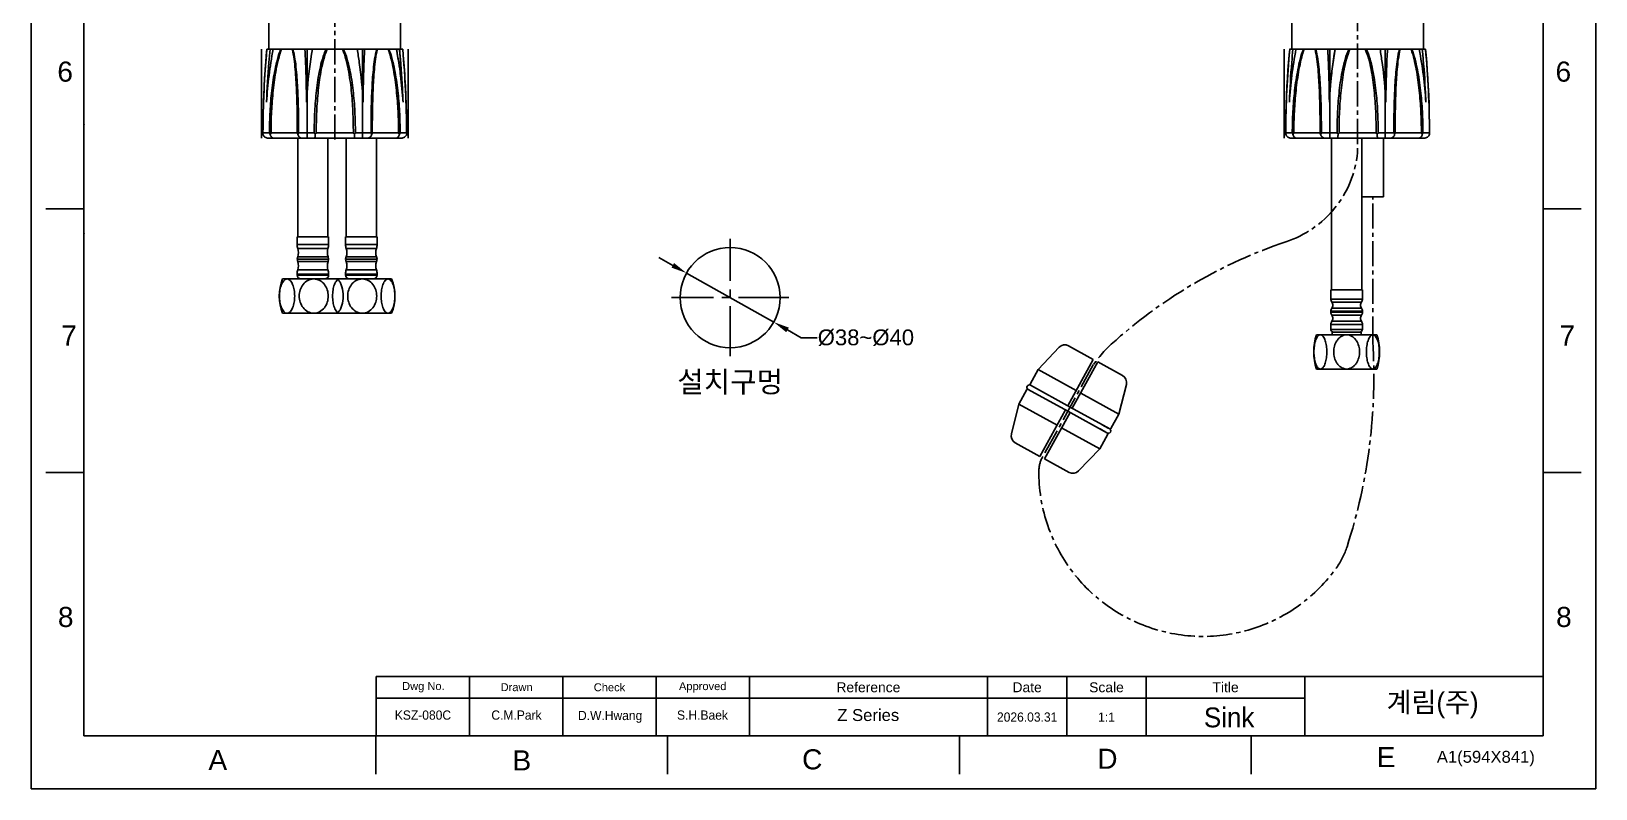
# Model space of a CAD drawing. Header units: millimetres. Extents: x 8455 to 9049, y -103 to 737.
# Drawn here: x 8455 to 9049, y -103 to 184 of the extents above; entities that cross this region are included whole.
import ezdxf

# ---------------------------------------------------------------- set-up
doc = ezdxf.new("R2010")
doc.units = ezdxf.units.MM
doc.linetypes.add('CENTER2', pattern=[28.575, 19.05, -3.175, 3.175, -3.175])
doc.linetypes.add('CENTERX2', pattern=[101.6, 63.5, -12.7, 12.7, -12.7])
for name, color, linetype in [('CENTER', 1, 'CENTER2'), ('DWG', 7, 'Continuous'), ('FORM', 7, 'Continuous'), ('TEXT', 2, 'Continuous')]:
    doc.layers.add(name, color=color, linetype=linetype)
doc.layers.add('DIM', color=3, linetype='Continuous', lineweight=9)
doc.styles.add('ARIAL', font='arial.ttf')
doc.styles.add('ROMANS', font='Gulim.ttf')
doc.styles.get("Standard").update_dxf_attribs({"font": 'arial.ttf'})
doc.dimstyles.new('겸용-샤워욕조용1', dxfattribs={"dimscale": 0.6, "dimtxt": 10, "dimasz": 10, "dimexe": 1.5, "dimexo": 1.5, "dimgap": 1, "dimtad": 0, "dimtih": 1, "dimtoh": 1, "dimdec": 1, "dimdsep": 46, "dimtxsty": 'Standard', "dimcen": 2.5, "dimclrd": 5, "dimclre": 5, "dimclrt": 5, "dimadec": 1, "dimazin": 2, "dimtfac": 1, "dimtdec": 1, "dimtmove": 0, "dimatfit": 3, "dimfxl": 1.25, "dimarcsym": 0})

# ---------------------------------------------------------------- blocks, each defined once
blk = doc.blocks.new('wt')
at = {"layer": 'DWG'}
for p, q in [((10.68, 42), (0, 42)), ((10.68, 21.9), (10.68, 42)), ((12.68, 21.9), (12.68, 42)), ((23.34, 42), (12.68, 42)), ((-2.9, 39.75), (-5.82, 28.5)), ((29.18, 28.5), (26.27, 39.75)), ((10.68, 28.5), (-5.82, 28.5)), ((-5.82, 22.2), (-5.82, 28.5)), ((29.18, 28.5), (12.68, 28.5)), ((29.18, 22.2), (29.18, 28.5)), ((-5.82, 13.5), (-5.82, 19.8)), ((-5.52, 21.9), (11.68, 21.9)), ((-5.52, 20.1), (11.68, 20.1)), ((10.68, 0), (10.68, 20.1)), ((28.88, 21.9), (11.68, 21.9)), ((28.88, 20.1), (11.68, 20.1)), ((12.68, 0), (12.68, 20.1)), ((28.18, 21.9), (25.68, 21.9)), ((28.18, 20.1), (25.68, 20.1)), ((29.18, 13.5), (29.18, 19.8)), ((-2.9, 2.25), (-5.82, 13.5)), ((10.68, 13.5), (-5.82, 13.5)), ((29.18, 13.5), (12.68, 13.5)), ((29.18, 13.5), (26.24, 2.24)), ((10.68, 0), (0, 0)), ((23.34, 0), (12.68, 0))]:
    blk.add_line(p, q, dxfattribs=at)
for centre, radius, start, end in [((0, 39), 3, 90, 165.46554), ((23.36, 39), 3, 14.51343, 90), ((-5.49, 21), 0.9, 90, 270), ((-5.52, 22.2), 0.3, 180, 270), ((-5.52, 19.8), 0.3, 90, 180), ((28.85, 21), 0.9, 270, 90), ((28.88, 22.2), 0.3, 270, 0), ((28.88, 19.8), 0.3, 0, 90), ((0, 3), 3, 194.53446, 270), ((23.34, 3), 3, 270, 345.38886)]:
    blk.add_arc(centre, radius, start, end, dxfattribs=at)
blk = doc.blocks.new('*D82')
at = {"layer": 'Defpoints', "color": 0, "transparency": 16777216}
for p in [(8775.1, 507.47), (8768.24, 472.13), (8824.76, 410.83), (8958.85, 407.95), (8958.85, 138.03)]:
    blk.add_point(p, dxfattribs=at)
at = {"layer": 'DIM', "color": 5, "lineweight": -2, "transparency": 16777216}
blk.add_line((8768.06, 471.25), (8758.23, 420.65), dxfattribs=at)
for start, end in [(259.32722, 264.16799), (264.84774, 269.67276)]:
    blk.add_arc((8958.85, 1452.75), 1050.52, start, end, dxfattribs=at)
at = {"layer": 'DIM', "color": 5, "transparency": 16777216}
for points in [[(8764.1, 419.42), (8764.48, 421.39), (8758.4, 421.53)], [(8952.85, 403.25), (8952.85, 401.25), (8958.85, 402.23)]]:
    blk.add_solid(points, dxfattribs=at)
at = {"layer": 'DIM', "color": 5, "transparency": 16777216, "insert": (8858.31, 407.05), "char_height": 6, "attachment_point": 5}
blk.add_mtext('11°', dxfattribs=at)
blk = doc.blocks.new('*D117')
at = {"layer": 'Defpoints', "color": 0, "transparency": 16777216}
for p in [(8704.04, 92.28), (8737.17, 73.66)]:
    blk.add_point(p, dxfattribs=at)
at = {"layer": 'DIM', "color": 5, "lineweight": -2, "transparency": 16777216}
for p, q in [((8698.81, 95.22), (8693.58, 98.16)), ((8704.04, 92.28), (8737.17, 73.66)), ((8747.63, 67.77), (8742.4, 70.71)), ((8753.63, 67.77), (8747.63, 67.77))]:
    blk.add_line(p, q, dxfattribs=at)
at = {"layer": 'DIM', "color": 5, "transparency": 16777216}
for points in [[(8699.3, 96.09), (8698.32, 94.35), (8704.04, 92.28)], [(8742.89, 71.59), (8741.91, 69.84), (8737.17, 73.66)]]:
    blk.add_solid(points, dxfattribs=at)
at = {"layer": 'DIM', "color": 5, "transparency": 16777216, "insert": (8772.15, 67.77), "char_height": 6, "attachment_point": 5}
blk.add_mtext('%%C38~%%C40', dxfattribs=at)

msp = doc.modelspace()

# ---------------------------------------------------------------- linework, layer by layer
at = {"linetype": 'Continuous'}
for p, q in [((8545.49, 177.21), (8545.49, 203.51)), ((8595.49, 177.21), (8595.49, 203.51)), ((8933.85, 177.21), (8933.85, 203.51)), ((8983.85, 177.21), (8983.85, 203.51)), ((8542.65, 177.21), (8542.65, 143.51)), ((8544.68, 177.21), (8596.3, 177.21)), ((8544.69, 177.21), (8596.29, 177.21)), ((8559.99, 177.21), (8559.99, 143.51)), ((8580.99, 177.21), (8580.99, 143.51)), ((8598.32, 177.21), (8598.32, 143.51)), ((8931.01, 177.21), (8931.01, 143.51)), ((8933.03, 177.21), (8984.66, 177.21)), ((8933.05, 177.21), (8984.65, 177.21)), ((8948.35, 177.21), (8948.35, 143.51)), ((8969.35, 177.21), (8969.35, 143.51)), ((8984.85, 174.91), (8984.65, 177.21)), ((8543.21, 148.8), (8543.19, 145.12)), ((8543.27, 152.65), (8543.21, 148.8)), ((8543.21, 148.81), (8543.21, 148.81)), ((8931.57, 148.8), (8931.55, 145.12)), ((8931.63, 152.65), (8931.57, 148.8)), ((8931.57, 148.81), (8931.57, 148.81)), ((8543.2, 144.97), (8543.19, 145.12)), ((8543.23, 145.51), (8545.69, 145.51)), ((8545.26, 143.51), (8595.72, 143.51)), ((8546.28, 145.51), (8556.25, 145.51)), ((8556.41, 106.05), (8556.41, 143.51)), ((8556.74, 145.51), (8562.67, 145.51)), ((8563.44, 145.51), (8577.54, 145.51)), ((8567.91, 106.05), (8567.91, 143.51)), ((8574.82, 106.05), (8574.82, 143.51)), ((8578.31, 145.51), (8584.24, 145.51)), ((8584.72, 145.51), (8594.7, 145.51)), ((8586.32, 106.05), (8586.32, 143.51)), ((8595.29, 145.51), (8597.75, 145.51)), ((8597.79, 145.12), (8597.78, 144.97)), ((8931.56, 144.97), (8931.55, 145.12)), ((8931.59, 145.51), (8934.05, 145.51)), ((8933.62, 143.51), (8984.08, 143.51)), ((8934.64, 145.51), (8944.61, 145.51)), ((8945.1, 145.51), (8951.03, 145.51)), ((8951.79, 145.51), (8965.9, 145.51)), ((8966.67, 145.51), (8972.59, 145.51)), ((8973.08, 145.51), (8983.06, 145.51)), ((8983.65, 145.51), (8986.11, 145.51)), ((8986.15, 145.12), (8986.14, 144.97)), ((8556.16, 106.05), (8568.16, 106.05)), ((8556.16, 106.05), (8556.16, 103.17)), ((8556.16, 103.17), (8568.16, 103.17)), ((8556.41, 101.61), (8567.91, 101.61)), ((8568.16, 106.05), (8568.16, 103.17)), ((8574.57, 106.05), (8586.57, 106.05)), ((8574.57, 106.05), (8574.57, 103.17)), ((8574.57, 103.17), (8586.57, 103.17)), ((8574.82, 101.61), (8586.32, 101.61)), ((8586.57, 106.05), (8586.57, 103.17)), ((8556.41, 98.47), (8556.19, 97.55)), ((8568.13, 97.55), (8556.19, 97.55)), ((8556.19, 97.55), (8556.41, 96.63)), ((8567.92, 98.47), (8556.41, 98.47)), ((8556.41, 96.63), (8567.92, 96.63)), ((8567.92, 98.47), (8568.13, 97.55)), ((8568.13, 97.55), (8567.92, 96.63)), ((8574.81, 98.47), (8574.6, 97.55)), ((8586.53, 97.55), (8574.6, 97.55)), ((8574.6, 97.55), (8574.81, 96.63)), ((8586.32, 98.47), (8574.81, 98.47)), ((8574.81, 96.63), (8586.32, 96.63)), ((8586.32, 98.47), (8586.53, 97.55)), ((8586.53, 97.55), (8586.32, 96.63)), ((8550.66, 90.05), (8592.07, 90.05)), ((8568.16, 91.93), (8556.16, 91.93)), ((8556.16, 91.93), (8556.16, 91.55)), ((8556.16, 91.55), (8568.16, 91.55)), ((8567.91, 93.49), (8556.41, 93.49)), ((8568.16, 91.93), (8568.16, 91.55)), ((8586.57, 91.93), (8574.57, 91.93)), ((8574.57, 91.93), (8574.57, 91.55)), ((8574.57, 91.55), (8586.57, 91.55)), ((8586.32, 93.49), (8574.82, 93.49)), ((8586.57, 91.93), (8586.57, 91.55)), ((8550.66, 77.05), (8592.07, 77.05))]:
    msp.add_line(p, q, dxfattribs=at)
for p, q in [((8948.98, 85.87), (8948.98, 143.51)), ((8948.98, 143.51), (8968.72, 143.51)), ((8960.48, 85.87), (8960.48, 143.51)), ((8968.72, 121.21), (8968.72, 143.51)), ((8960.48, 121.21), (8968.72, 121.21)), ((8948.68, 85.87), (8960.68, 85.87)), ((8948.68, 85.87), (8948.68, 82.43)), ((8960.43, 85.87), (8948.93, 85.87)), ((8960.68, 85.87), (8960.68, 82.43)), ((8960.68, 82.43), (8948.68, 82.43)), ((8960.68, 77.81), (8948.68, 77.81)), ((8948.68, 77.81), (8948.68, 77.43)), ((8960.68, 77.43), (8948.68, 77.43)), ((8949.06, 81.26), (8960.31, 81.26)), ((8960.31, 78.97), (8949.06, 78.97)), ((8960.68, 77.81), (8960.68, 77.43)), ((8960.68, 72.81), (8948.68, 72.81)), ((8948.68, 72.81), (8948.68, 70.87)), ((8949.06, 76.26), (8960.31, 76.26)), ((8960.31, 73.97), (8949.06, 73.97)), ((8960.68, 72.81), (8960.68, 70.87)), ((8943.18, 68.87), (8966.18, 68.87)), ((8960.68, 70.87), (8948.68, 70.87)), ((8960.18, 69.87), (8949.18, 69.87)), ((8949.18, 69.87), (8949.18, 68.87)), ((8960.18, 69.87), (8960.18, 68.87)), ((8943.18, 55.87), (8966.18, 55.87))]:
    msp.add_line(p, q)
for points in [[(8544.49, 174.92), (8544.27, 172.19), (8544.05, 169.29)], [(8544.69, 177.21), (8544.49, 174.91), (8544.26, 172.17)], [(8596.93, 169.31), (8596.71, 172.19), (8596.49, 174.93), (8596.29, 177.21)], [(8596.93, 169.29), (8596.71, 172.17), (8596.49, 174.91), (8596.49, 174.92)], [(8933.05, 177.2), (8932.85, 174.93), (8932.62, 172.19), (8932.41, 169.29)], [(8933.05, 177.21), (8932.85, 174.91), (8932.62, 172.17)], [(8985.29, 169.31), (8985.07, 172.19), (8984.85, 174.93), (8984.65, 177.21)], [(8985.29, 169.29), (8985.07, 172.17), (8984.85, 174.91)], [(8544.05, 169.31), (8543.85, 166.28), (8543.67, 163.11), (8543.51, 159.78), (8543.37, 156.3), (8543.27, 152.63)], [(8544.05, 169.29), (8543.85, 166.26), (8543.67, 163.09), (8543.5, 159.77), (8543.37, 156.28)], [(8597.47, 159.77), (8597.31, 163.09), (8597.13, 166.26), (8596.93, 169.31)], [(8932.41, 169.31), (8932.21, 166.28), (8932.03, 163.11), (8931.86, 159.78), (8931.73, 156.3), (8931.63, 152.63)], [(8932.41, 169.29), (8932.21, 166.26), (8932.02, 163.09), (8931.86, 159.77), (8931.73, 156.28)], [(8985.83, 159.77), (8985.67, 163.09), (8985.49, 166.26), (8985.29, 169.31)], [(8597.47, 159.78), (8597.31, 163.11), (8597.13, 166.28)], [(8985.83, 159.78), (8985.67, 163.11), (8985.49, 166.28)], [(8597.77, 148.81), (8597.71, 152.63), (8597.61, 156.28), (8597.47, 159.78)], [(8597.79, 145.12), (8597.77, 148.81), (8597.71, 152.65), (8597.61, 156.3)], [(8986.13, 148.81), (8986.07, 152.63), (8985.97, 156.28), (8985.83, 159.78)], [(8986.15, 145.12), (8986.13, 148.81), (8986.07, 152.65), (8985.97, 156.3)]]:
    msp.add_lwpolyline(points, dxfattribs=at)
msp.add_circle((8720.6, 82.97, 0), 19)
for centre, radius, start, end in [((8561.16, 103.17), 5, 180, 198.19487), ((8563.16, 103.17), 5, 341.80513, 0), ((8579.57, 103.17), 5, 180, 198.19487), ((8581.57, 103.17), 5, 341.80513, 0), ((8566.94, 83.55), 17.52, 158.22895, 201.77105), ((8561.16, 91.93), 5, 161.80513, 180), ((8557.66, 91.55), 1.5, 180, 270), ((8566.66, 91.55), 1.5, 270, 0), ((8563.16, 91.93), 5, 0, 18.19487), ((8579.57, 91.93), 5, 161.80513, 180), ((8576.07, 91.55), 1.5, 180, 270), ((8585.07, 91.55), 1.5, 270, 0), ((8581.57, 91.93), 5, 0, 18.19487), ((8575.79, 83.55), 17.52, 338.22895, 21.77105)]:
    msp.add_arc(centre, radius, start, end, dxfattribs=at)
for centre, radius, start, end in [((8950.68, 82.43), 2, 180, 215.65909), ((8950.68, 77.81), 2, 144.34091, 180), ((8950.68, 77.43), 2, 180, 215.65909), ((8947.43, 80.1), 2, 0, 35.65909), ((8947.43, 80.14), 2, 324.34091, 358.82012), ((8961.93, 80.1), 2, 144.34091, 180), ((8961.93, 80.14), 2, 181.17988, 215.65909), ((8958.68, 82.43), 2, 324.34091, 0), ((8958.68, 77.81), 2, 0, 35.65909), ((8958.68, 77.43), 2, 324.34091, 0), ((8950.68, 72.81), 2, 144.34091, 180), ((8947.43, 75.1), 2, 0, 35.65909), ((8947.43, 75.14), 2, 324.34091, 358.82012), ((8961.93, 75.1), 2, 144.34091, 180), ((8961.93, 75.14), 2, 181.17988, 215.65909), ((8958.68, 72.81), 2, 0, 35.65909), ((8963.81, 62.37), 21.62, 162.50768, 197.49232), ((8949.68, 70.87), 1, 180, 247.5), ((8959.68, 70.87), 1, 292.5, 0), ((8945.56, 62.37), 21.62, 342.50768, 17.49232)]:
    msp.add_arc(centre, radius, start, end)
for centre, major_axis, start_param, end_param in [((8551.66, 100.05), (0, -5), 1.249633, 1.888357), ((8572.66, 100.05), (5, 0), 2.824032, 3.462756), ((8570.07, 100.05), (0, -5), 1.249633, 1.888357), ((8591.07, 100.05), (5, 0), 2.824032, 3.462756), ((8551.66, 95.05), (0, -5), 1.253236, 1.89196), ((8572.66, 95.05), (5, 0), 2.820429, 3.459153), ((8570.07, 95.05), (0, -5), 1.253236, 1.89196), ((8591.07, 95.05), (5, 0), 2.820429, 3.459153)]:
    msp.add_ellipse(centre, major_axis=major_axis, ratio=1, start_param=start_param, end_param=end_param, dxfattribs=at)
for points, knots in [([(8543.23, 145.51), (8543.23, 150.88), (8543.49, 161.46), (8544.24, 172.02), (8544.7, 177.21)], [0, 0, 0, 0, 0.507036, 1, 1, 1, 1]), ([(8545.93, 177.21), (8545.77, 175.55), (8545.17, 168.88), (8544.77, 162.19), (8544.58, 157.16)], [0, 0, 0, 0, 0.24858, 1, 1, 1, 1]), ([(8549.91, 177.21), (8549.42, 175.99), (8548.64, 173.45), (8547.76, 169.55), (8547.08, 165.59), (8546.38, 160.27), (8545.83, 153.57), (8545.69, 148.2), (8545.69, 145.51)], [0, 0, 0, 0, 0.1231, 0.247693, 0.37279, 0.498109, 0.74899, 1, 1, 1, 1]), ([(8550.2, 177.21), (8549.74, 175.98), (8549.01, 173.42), (8548.2, 169.52), (8547.57, 165.56), (8546.92, 160.24), (8546.41, 153.56), (8546.28, 148.19), (8546.28, 145.51)], [0, 0, 0, 0, 0.123376, 0.248054, 0.373149, 0.498422, 0.74916, 1, 1, 1, 1]), ([(8556.25, 145.51), (8556.25, 148.19), (8556.21, 153.55), (8556.04, 160.23), (8555.77, 165.55), (8555.49, 169.5), (8555.07, 173.4), (8554.65, 175.97), (8554.33, 177.21)], [0, 0, 0, 0, 0.252779, 0.50487, 0.63036, 0.755187, 0.878868, 1, 1, 1, 1]), ([(8556.74, 145.51), (8556.74, 148.2), (8556.7, 153.56), (8556.49, 160.26), (8556.2, 165.58), (8555.88, 169.54), (8555.42, 173.43), (8554.94, 175.98), (8554.6, 177.21)], [0, 0, 0, 0, 0.253197, 0.505593, 0.631144, 0.755924, 0.879384, 1, 1, 1, 1]), ([(8559.15, 177.21), (8559.24, 175.55), (8559.57, 168.87), (8559.71, 162.18), (8559.76, 157.16)], [0, 0, 0, 0, 0.248342, 1, 1, 1, 1]), ([(8559.76, 157.16), (8559.84, 158.84), (8560.28, 165.55), (8561.09, 172.25), (8561.97, 177.21)], [0, 0, 0, 0, 0.250395, 1, 1, 1, 1]), ([(8567.17, 177.21), (8566.59, 176.01), (8565.7, 173.46), (8564.75, 169.56), (8564.04, 165.6), (8563.34, 160.27), (8562.81, 153.57), (8562.67, 148.2), (8562.67, 145.51)], [0, 0, 0, 0, 0.124691, 0.249528, 0.374459, 0.49947, 0.749656, 1, 1, 1, 1]), ([(8567.57, 177.21), (8567.03, 175.99), (8566.21, 173.44), (8565.33, 169.52), (8564.69, 165.56), (8564.04, 160.24), (8563.56, 153.55), (8563.44, 148.19), (8563.44, 145.51)], [0, 0, 0, 0, 0.124704, 0.249553, 0.374491, 0.499503, 0.74968, 1, 1, 1, 1]), ([(8577.54, 145.51), (8577.54, 148.19), (8577.42, 153.55), (8576.94, 160.24), (8576.29, 165.56), (8575.64, 169.52), (8574.77, 173.44), (8573.95, 175.99), (8573.41, 177.21)], [0, 0, 0, 0, 0.250321, 0.500498, 0.625511, 0.750449, 0.875298, 1, 1, 1, 1]), ([(8578.31, 145.51), (8578.31, 148.2), (8578.17, 153.57), (8577.64, 160.27), (8576.94, 165.6), (8576.23, 169.56), (8575.28, 173.46), (8574.39, 176.01), (8573.81, 177.21)], [0, 0, 0, 0, 0.250345, 0.500532, 0.625544, 0.750475, 0.875313, 1, 1, 1, 1]), ([(8579.01, 177.21), (8579.3, 175.56), (8580.36, 168.91), (8580.96, 162.2), (8581.22, 157.16)], [0, 0, 0, 0, 0.249671, 1, 1, 1, 1]), ([(8581.22, 157.16), (8581.24, 158.84), (8581.3, 163.03), (8581.46, 169.72), (8581.69, 174.72), (8581.83, 177.21)], [0, 0, 0, 0, 0.251349, 0.626978, 1, 1, 1, 1]), ([(8586.38, 177.21), (8586.03, 175.98), (8585.56, 173.43), (8585.1, 169.54), (8584.78, 165.58), (8584.48, 160.26), (8584.28, 153.56), (8584.24, 148.2), (8584.24, 145.51)], [0, 0, 0, 0, 0.120617, 0.244076, 0.368856, 0.494407, 0.746803, 1, 1, 1, 1]), ([(8586.65, 177.21), (8586.33, 175.97), (8585.91, 173.4), (8585.49, 169.5), (8585.21, 165.55), (8584.94, 160.23), (8584.77, 153.55), (8584.72, 148.19), (8584.72, 145.51)], [0, 0, 0, 0, 0.121133, 0.244813, 0.36964, 0.49513, 0.747221, 1, 1, 1, 1]), ([(8594.7, 145.51), (8594.7, 148.19), (8594.57, 153.56), (8594.06, 160.24), (8593.41, 165.56), (8592.78, 169.52), (8591.97, 173.42), (8591.24, 175.98), (8590.78, 177.21)], [0, 0, 0, 0, 0.250841, 0.50158, 0.626853, 0.751949, 0.876627, 1, 1, 1, 1]), ([(8595.29, 145.51), (8595.29, 148.2), (8595.15, 153.57), (8594.6, 160.27), (8593.9, 165.59), (8593.22, 169.55), (8592.34, 173.45), (8591.56, 175.99), (8591.07, 177.21)], [0, 0, 0, 0, 0.251011, 0.501893, 0.627212, 0.752311, 0.876903, 1, 1, 1, 1]), ([(8596.39, 157.16), (8596.32, 158.26), (8596.16, 160.49), (8595.85, 163.84), (8595.48, 167.2), (8595.03, 170.55), (8594.5, 173.9), (8594.1, 176.11), (8593.88, 177.21)], [0, 0, 0, 0, 0.164584, 0.330849, 0.498137, 0.665827, 0.833333, 1, 1, 1, 1]), ([(8596.39, 157.16), (8596.33, 158.84), (8596.03, 165.53), (8595.54, 172.22), (8595.05, 177.21)], [0, 0, 0, 0, 0.251132, 1, 1, 1, 1]), ([(8595.05, 177.21), (8595.16, 176.11), (8595.36, 173.9), (8595.63, 170.57), (8595.87, 167.22), (8596.08, 163.87), (8596.26, 160.51), (8596.35, 158.27), (8596.39, 157.16)], [0, 0, 0, 0, 0.166669, 0.333558, 0.500492, 0.667316, 0.833875, 1, 1, 1, 1]), ([(8596.28, 177.21), (8596.74, 172.02), (8597.48, 161.46), (8597.75, 150.88), (8597.75, 145.51)], [0, 0, 0, 0, 0.492967, 1, 1, 1, 1]), ([(8931.59, 145.51), (8931.59, 150.88), (8931.85, 161.46), (8932.6, 172.02), (8933.06, 177.21)], [0, 0, 0, 0, 0.507037, 1, 1, 1, 1]), ([(8934.29, 177.21), (8934.12, 175.55), (8933.53, 168.88), (8933.13, 162.19), (8932.94, 157.16)], [0, 0, 0, 0, 0.24858, 1, 1, 1, 1]), ([(8938.27, 177.21), (8937.77, 175.99), (8937, 173.45), (8936.12, 169.55), (8935.44, 165.59), (8934.74, 160.27), (8934.19, 153.57), (8934.05, 148.2), (8934.05, 145.51)], [0, 0, 0, 0, 0.123097, 0.247688, 0.372786, 0.498105, 0.748988, 1, 1, 1, 1]), ([(8938.56, 177.21), (8938.09, 175.98), (8937.37, 173.42), (8936.56, 169.52), (8935.93, 165.56), (8935.28, 160.24), (8934.77, 153.56), (8934.64, 148.19), (8934.64, 145.51)], [0, 0, 0, 0, 0.123374, 0.248049, 0.373145, 0.498419, 0.749159, 1, 1, 1, 1]), ([(8944.61, 145.51), (8944.61, 148.19), (8944.57, 153.55), (8944.4, 160.23), (8944.13, 165.55), (8943.85, 169.5), (8943.43, 173.4), (8943, 175.97), (8942.68, 177.21)], [0, 0, 0, 0, 0.252778, 0.504869, 0.630358, 0.755186, 0.878867, 1, 1, 1, 1]), ([(8945.1, 145.51), (8945.1, 148.2), (8945.05, 153.56), (8944.85, 160.26), (8944.56, 165.58), (8944.24, 169.54), (8943.78, 173.43), (8943.3, 175.98), (8942.96, 177.21)], [0, 0, 0, 0, 0.253196, 0.505591, 0.631142, 0.755923, 0.879384, 1, 1, 1, 1]), ([(8948.12, 157.16), (8948.11, 158.26), (8948.08, 160.49), (8948.02, 163.84), (8947.94, 167.2), (8947.83, 170.55), (8947.69, 173.9), (8947.57, 176.11), (8947.5, 177.21)], [0, 0, 0, 0, 0.164584, 0.330849, 0.498137, 0.665827, 0.833333, 1, 1, 1, 1]), ([(8947.51, 177.21), (8947.6, 175.55), (8947.93, 168.87), (8948.07, 162.18), (8948.12, 157.16)], [0, 0, 0, 0, 0.248342, 1, 1, 1, 1]), ([(8948.12, 157.16), (8948.2, 158.84), (8948.64, 165.55), (8949.45, 172.25), (8950.32, 177.21)], [0, 0, 0, 0, 0.250395, 1, 1, 1, 1]), ([(8950.33, 177.21), (8950.13, 176.11), (8949.76, 173.9), (8949.29, 170.57), (8948.9, 167.22), (8948.57, 163.87), (8948.31, 160.51), (8948.18, 158.27), (8948.12, 157.16)], [0, 0, 0, 0, 0.166669, 0.333558, 0.500492, 0.667316, 0.833875, 1, 1, 1, 1]), ([(8955.53, 177.21), (8954.95, 176.01), (8954.06, 173.46), (8953.11, 169.56), (8952.4, 165.6), (8951.69, 160.27), (8951.17, 153.57), (8951.03, 148.2), (8951.03, 145.51)], [0, 0, 0, 0, 0.124689, 0.249527, 0.374459, 0.499472, 0.749658, 1, 1, 1, 1]), ([(8955.93, 177.21), (8955.38, 175.99), (8954.57, 173.44), (8953.69, 169.52), (8953.05, 165.56), (8952.4, 160.24), (8951.92, 153.55), (8951.79, 148.19), (8951.79, 145.51)], [0, 0, 0, 0, 0.124704, 0.249553, 0.374492, 0.499505, 0.749681, 1, 1, 1, 1]), ([(8965.9, 145.51), (8965.9, 148.19), (8965.78, 153.55), (8965.3, 160.24), (8964.65, 165.56), (8964, 169.52), (8963.13, 173.44), (8962.31, 175.99), (8961.76, 177.21)], [0, 0, 0, 0, 0.25032, 0.500497, 0.625511, 0.750449, 0.875299, 1, 1, 1, 1]), ([(8966.67, 145.51), (8966.67, 148.2), (8966.53, 153.57), (8966, 160.27), (8965.3, 165.6), (8964.59, 169.56), (8963.63, 173.46), (8962.75, 176.01), (8962.17, 177.21)], [0, 0, 0, 0, 0.250343, 0.500531, 0.625544, 0.750476, 0.875313, 1, 1, 1, 1]), ([(8967.37, 177.21), (8967.66, 175.56), (8968.72, 168.91), (8969.32, 162.2), (8969.58, 157.16)], [0, 0, 0, 0, 0.249671, 1, 1, 1, 1]), ([(8969.58, 157.16), (8969.59, 158.84), (8969.65, 163.03), (8969.82, 169.72), (8970.05, 174.72), (8970.19, 177.21)], [0, 0, 0, 0, 0.251349, 0.626978, 1, 1, 1, 1]), ([(8974.74, 177.21), (8974.39, 175.98), (8973.92, 173.43), (8973.46, 169.54), (8973.14, 165.58), (8972.84, 160.26), (8972.64, 153.56), (8972.59, 148.2), (8972.59, 145.51)], [0, 0, 0, 0, 0.12062, 0.244081, 0.368861, 0.494411, 0.746805, 1, 1, 1, 1]), ([(8975.01, 177.21), (8974.69, 175.97), (8974.26, 173.4), (8973.85, 169.5), (8973.56, 165.55), (8973.3, 160.23), (8973.13, 153.55), (8973.08, 148.19), (8973.08, 145.51)], [0, 0, 0, 0, 0.121136, 0.244817, 0.369644, 0.495133, 0.747223, 1, 1, 1, 1]), ([(8983.06, 145.51), (8983.06, 148.19), (8982.93, 153.56), (8982.42, 160.24), (8981.77, 165.56), (8981.14, 169.52), (8980.32, 173.42), (8979.6, 175.98), (8979.14, 177.21)], [0, 0, 0, 0, 0.250842, 0.501581, 0.626855, 0.751951, 0.876627, 1, 1, 1, 1]), ([(8983.65, 145.51), (8983.65, 148.2), (8983.51, 153.57), (8982.96, 160.27), (8982.26, 165.59), (8981.58, 169.55), (8980.7, 173.45), (8979.92, 175.99), (8979.43, 177.21)], [0, 0, 0, 0, 0.251012, 0.501895, 0.627214, 0.752313, 0.876904, 1, 1, 1, 1]), ([(8984.75, 157.16), (8984.69, 158.84), (8984.39, 165.53), (8983.9, 172.22), (8983.41, 177.21)], [0, 0, 0, 0, 0.251132, 1, 1, 1, 1]), ([(8984.64, 177.21), (8985.1, 172.02), (8985.84, 161.46), (8986.11, 150.88), (8986.11, 145.51)], [0, 0, 0, 0, 0.492965, 1, 1, 1, 1]), ([(8545.26, 143.51), (8544.81, 143.51), (8543.9, 143.78), (8543.32, 144.55), (8543.2, 144.97)], [0, 0, 0, 0, 0.500566, 1, 1, 1, 1]), ([(8545.69, 145.51), (8545.7, 145.47), (8545.78, 145.28), (8545.87, 145.1), (8545.95, 144.97)], [0, 0, 0, 0, 0.242942, 1, 1, 1, 1]), ([(8545.95, 144.97), (8545.97, 145.02), (8546.08, 145.2), (8546.19, 145.38), (8546.28, 145.51)], [0, 0, 0, 0, 0.244137, 1, 1, 1, 1]), ([(8547.26, 143.51), (8547.12, 143.51), (8546.8, 143.59), (8546.4, 143.9), (8546.1, 144.38), (8545.98, 144.77), (8545.95, 144.97)], [0, 0, 0, 0, 0.209051, 0.438385, 0.702109, 1, 1, 1, 1]), ([(8556.44, 144.97), (8556.46, 145.02), (8556.55, 145.2), (8556.66, 145.38), (8556.74, 145.51)], [0, 0, 0, 0, 0.241746, 1, 1, 1, 1]), ([(8558.03, 143.51), (8557.86, 143.51), (8557.5, 143.59), (8556.84, 144.01), (8556.53, 144.57), (8556.44, 144.97)], [0, 0, 0, 0, 0.225277, 0.464919, 1, 1, 1, 1]), ([(8562.87, 143.51), (8562.89, 143.51), (8562.91, 143.55), (8562.93, 143.62), (8562.96, 143.75), (8563, 144), (8563.04, 144.42), (8563.06, 144.77), (8563.07, 144.97)], [0, 0, 0, 0, 0.024699, 0.078251, 0.163158, 0.278843, 0.594651, 1, 1, 1, 1]), ([(8578.1, 143.51), (8578.09, 143.51), (8578.07, 143.55), (8578.04, 143.62), (8578.02, 143.75), (8577.98, 144), (8577.93, 144.42), (8577.91, 144.77), (8577.91, 144.97)], [0, 0, 0, 0, 0.024699, 0.078251, 0.163158, 0.278843, 0.594651, 1, 1, 1, 1]), ([(8582.95, 143.51), (8583.12, 143.51), (8583.48, 143.59), (8584.14, 144.01), (8584.45, 144.57), (8584.54, 144.97)], [0, 0, 0, 0, 0.225277, 0.464919, 1, 1, 1, 1]), ([(8584.24, 145.51), (8584.26, 145.47), (8584.37, 145.29), (8584.47, 145.11), (8584.54, 144.97)], [0, 0, 0, 0, 0.257633, 1, 1, 1, 1]), ([(8593.72, 143.51), (8593.86, 143.51), (8594.18, 143.59), (8594.57, 143.9), (8594.88, 144.38), (8594.99, 144.77), (8595.03, 144.97)], [0, 0, 0, 0, 0.209051, 0.438385, 0.702109, 1, 1, 1, 1]), ([(8594.7, 145.51), (8594.79, 145.38), (8594.9, 145.2), (8595.01, 145.02), (8595.03, 144.97)], [0, 0, 0, 0, 0.755863, 1, 1, 1, 1]), ([(8595.03, 144.97), (8595.06, 145.02), (8595.16, 145.19), (8595.24, 145.37), (8595.29, 145.51)], [0, 0, 0, 0, 0.257286, 1, 1, 1, 1]), ([(8595.72, 143.51), (8596.16, 143.51), (8597.08, 143.78), (8597.65, 144.55), (8597.78, 144.97)], [0, 0, 0, 0, 0.500566, 1, 1, 1, 1]), ([(8933.62, 143.51), (8933.17, 143.51), (8932.26, 143.78), (8931.68, 144.55), (8931.56, 144.97)], [0, 0, 0, 0, 0.500566, 1, 1, 1, 1]), ([(8934.05, 145.51), (8934.06, 145.47), (8934.14, 145.28), (8934.23, 145.1), (8934.3, 144.97)], [0, 0, 0, 0, 0.242942, 1, 1, 1, 1]), ([(8934.3, 144.97), (8934.33, 145.02), (8934.44, 145.2), (8934.55, 145.38), (8934.64, 145.51)], [0, 0, 0, 0, 0.244137, 1, 1, 1, 1]), ([(8935.62, 143.51), (8935.47, 143.51), (8935.16, 143.59), (8934.76, 143.9), (8934.46, 144.38), (8934.34, 144.77), (8934.3, 144.97)], [0, 0, 0, 0, 0.209051, 0.438385, 0.702109, 1, 1, 1, 1]), ([(8944.8, 144.97), (8944.82, 145.02), (8944.91, 145.2), (8945.02, 145.38), (8945.1, 145.51)], [0, 0, 0, 0, 0.241746, 1, 1, 1, 1]), ([(8946.39, 143.51), (8946.22, 143.51), (8945.86, 143.59), (8945.2, 144.01), (8944.89, 144.57), (8944.8, 144.97)], [0, 0, 0, 0, 0.225277, 0.464919, 1, 1, 1, 1]), ([(8951.23, 143.51), (8951.25, 143.51), (8951.27, 143.55), (8951.29, 143.62), (8951.32, 143.75), (8951.36, 144), (8951.4, 144.42), (8951.42, 144.77), (8951.43, 144.97)], [0, 0, 0, 0, 0.024699, 0.078251, 0.163158, 0.278843, 0.594651, 1, 1, 1, 1]), ([(8966.46, 143.51), (8966.45, 143.51), (8966.43, 143.55), (8966.4, 143.62), (8966.37, 143.75), (8966.33, 144), (8966.29, 144.42), (8966.27, 144.77), (8966.27, 144.97)], [0, 0, 0, 0, 0.024699, 0.078251, 0.163158, 0.278843, 0.594651, 1, 1, 1, 1]), ([(8971.3, 143.51), (8971.48, 143.51), (8971.84, 143.59), (8972.5, 144.01), (8972.81, 144.57), (8972.9, 144.97)], [0, 0, 0, 0, 0.225277, 0.464919, 1, 1, 1, 1]), ([(8972.59, 145.51), (8972.62, 145.47), (8972.73, 145.29), (8972.83, 145.11), (8972.9, 144.97)], [0, 0, 0, 0, 0.257633, 1, 1, 1, 1]), ([(8982.07, 143.51), (8982.22, 143.51), (8982.54, 143.59), (8982.93, 143.9), (8983.24, 144.38), (8983.35, 144.77), (8983.39, 144.97)], [0, 0, 0, 0, 0.209051, 0.438385, 0.702109, 1, 1, 1, 1]), ([(8983.06, 145.51), (8983.15, 145.38), (8983.26, 145.2), (8983.37, 145.02), (8983.39, 144.97)], [0, 0, 0, 0, 0.755863, 1, 1, 1, 1]), ([(8983.39, 144.97), (8983.42, 145.02), (8983.52, 145.19), (8983.6, 145.37), (8983.65, 145.51)], [0, 0, 0, 0, 0.257286, 1, 1, 1, 1]), ([(8984.08, 143.51), (8984.52, 143.51), (8985.43, 143.78), (8986.01, 144.55), (8986.14, 144.97)], [0, 0, 0, 0, 0.500566, 1, 1, 1, 1]), ([(8552.37, 90.05), (8551.37, 90.05), (8550.4, 88.52), (8549.9, 86.95), (8549.57, 85.47), (8549.42, 83.55), (8549.57, 81.63), (8549.9, 80.15), (8550.4, 78.58), (8551.37, 77.05), (8552.37, 77.05)], [0, 0, 0, 0, 0.199893, 0.269829, 0.344219, 0.499994, 0.655754, 0.730135, 0.800071, 1, 1, 1, 1]), ([(8552.37, 77.05), (8553.37, 77.05), (8554.34, 78.58), (8554.85, 80.15), (8555.17, 81.63), (8555.32, 83.55), (8555.17, 85.47), (8554.85, 86.95), (8554.34, 88.52), (8553.37, 90.05), (8552.37, 90.05)], [0, 0, 0, 0, 0.199898, 0.269833, 0.34422, 0.5, 0.65578, 0.730169, 0.800103, 1, 1, 1, 1]), ([(8562.49, 90.05), (8561.71, 90.05), (8560.13, 89.63), (8558.33, 88.04), (8557.23, 85.91), (8556.86, 83.56), (8557.23, 81.2), (8558.33, 79.07), (8560.13, 77.48), (8561.71, 77.05), (8562.48, 77.05)], [0, 0, 0, 0, 0.124488, 0.249404, 0.37462, 0.49994, 0.625246, 0.750453, 0.875406, 1, 1, 1, 1]), ([(8562.48, 77.05), (8563.26, 77.05), (8564.84, 77.47), (8566.65, 79.07), (8567.75, 81.19), (8568.12, 83.55), (8567.75, 85.91), (8566.65, 88.03), (8564.85, 89.63), (8563.27, 90.05), (8562.49, 90.05)], [0, 0, 0, 0, 0.124572, 0.249489, 0.374691, 0.500003, 0.625314, 0.750518, 0.875435, 1, 1, 1, 1]), ([(8572.28, 90.05), (8572.09, 90.05), (8571.67, 89.92), (8571.15, 89.45), (8570.7, 88.78), (8570.18, 87.58), (8569.77, 85.82), (8569.61, 83.55), (8569.77, 81.29), (8570.18, 79.52), (8570.7, 78.33), (8571.15, 77.65), (8571.67, 77.18), (8572.09, 77.05), (8572.28, 77.05)], [0, 0, 0, 0, 0.038468, 0.083741, 0.138116, 0.200843, 0.344164, 0.499999, 0.655835, 0.799158, 0.861885, 0.91626, 0.961532, 1, 1, 1, 1]), ([(8571.88, 89.55), (8571.8, 89.63), (8571.48, 89.89), (8571.07, 90.05), (8570.78, 90.05)], [0, 0, 0, 0, 0.276384, 1, 1, 1, 1]), ([(8571.88, 77.55), (8572.2, 77.85), (8572.74, 78.66), (8573.47, 80.67), (8573.8, 83.55), (8573.47, 86.43), (8572.74, 88.44), (8572.2, 89.25), (8571.88, 89.55)], [0, 0, 0, 0, 0.102542, 0.224702, 0.499977, 0.775266, 0.89744, 1, 1, 1, 1]), ([(8580.9, 90.05), (8580.12, 90.05), (8578.54, 89.63), (8576.74, 88.04), (8575.64, 85.91), (8575.27, 83.56), (8575.64, 81.2), (8576.73, 79.07), (8578.53, 77.48), (8580.11, 77.05), (8580.89, 77.05)], [0, 0, 0, 0, 0.124488, 0.249404, 0.37462, 0.49994, 0.625246, 0.750453, 0.875406, 1, 1, 1, 1]), ([(8580.89, 77.05), (8581.67, 77.05), (8583.25, 77.47), (8585.05, 79.07), (8586.15, 81.19), (8586.52, 83.55), (8586.16, 85.91), (8585.06, 88.03), (8583.26, 89.63), (8581.68, 90.05), (8580.9, 90.05)], [0, 0, 0, 0, 0.124572, 0.249489, 0.374691, 0.500003, 0.625314, 0.750518, 0.875435, 1, 1, 1, 1]), ([(8590.69, 90.05), (8590.5, 90.05), (8590.08, 89.92), (8589.56, 89.45), (8589.11, 88.78), (8588.59, 87.58), (8588.18, 85.82), (8588.02, 83.55), (8588.18, 81.29), (8588.59, 79.52), (8589.11, 78.33), (8589.56, 77.65), (8590.08, 77.18), (8590.5, 77.05), (8590.69, 77.05)], [0, 0, 0, 0, 0.038468, 0.083741, 0.138116, 0.200843, 0.344164, 0.499999, 0.655835, 0.799158, 0.861885, 0.91626, 0.961532, 1, 1, 1, 1]), ([(8590.69, 77.05), (8590.88, 77.05), (8591.3, 77.18), (8591.82, 77.65), (8592.26, 78.33), (8592.78, 79.52), (8593.19, 81.29), (8593.36, 83.55), (8593.19, 85.82), (8592.78, 87.58), (8592.26, 88.78), (8591.82, 89.45), (8591.3, 89.92), (8590.88, 90.05), (8590.69, 90.05)], [0, 0, 0, 0, 0.038468, 0.08374, 0.138115, 0.200842, 0.344165, 0.5, 0.655836, 0.799157, 0.861884, 0.916259, 0.961532, 1, 1, 1, 1]), ([(8570.78, 77.05), (8570.87, 77.05), (8571.28, 77.1), (8571.65, 77.33), (8571.88, 77.55)], [0, 0, 0, 0, 0.23344, 1, 1, 1, 1])]:
    msp.add_open_spline(points, degree=3, knots=knots, dxfattribs=at)
for points in [[(8544.58, 157.16), (8545.01, 163.88), (8545.82, 170.6), (8547.09, 177.21)], [(8593.89, 177.21), (8595.16, 170.6), (8595.97, 163.88), (8596.39, 157.16)], [(8932.94, 157.16), (8933.36, 163.88), (8934.17, 170.6), (8935.45, 177.21)], [(8982.24, 177.21), (8983.52, 170.6), (8984.33, 163.88), (8984.75, 157.16)], [(8543.19, 145.12), (8543.19, 145.25), (8543.21, 145.38), (8543.23, 145.51)], [(8556.25, 145.51), (8556.29, 145.33), (8556.36, 145.15), (8556.44, 144.97)], [(8562.67, 145.51), (8562.8, 145.33), (8562.93, 145.15), (8563.07, 144.97)], [(8563.07, 144.97), (8563.2, 145.15), (8563.32, 145.33), (8563.44, 145.51)], [(8577.54, 145.51), (8577.66, 145.33), (8577.78, 145.15), (8577.91, 144.97)], [(8577.91, 144.97), (8578.04, 145.15), (8578.18, 145.33), (8578.31, 145.51)], [(8584.54, 144.97), (8584.62, 145.15), (8584.68, 145.33), (8584.72, 145.51)], [(8597.75, 145.51), (8597.77, 145.38), (8597.79, 145.25), (8597.79, 145.12)], [(8931.55, 145.12), (8931.55, 145.25), (8931.56, 145.38), (8931.59, 145.51)], [(8944.61, 145.51), (8944.65, 145.33), (8944.72, 145.15), (8944.8, 144.97)], [(8951.03, 145.51), (8951.16, 145.33), (8951.29, 145.15), (8951.43, 144.97)], [(8951.43, 144.97), (8951.56, 145.15), (8951.68, 145.33), (8951.79, 145.51)], [(8965.9, 145.51), (8966.02, 145.33), (8966.14, 145.15), (8966.27, 144.97)], [(8966.27, 144.97), (8966.4, 145.15), (8966.54, 145.33), (8966.67, 145.51)], [(8972.9, 144.97), (8972.98, 145.15), (8973.04, 145.33), (8973.08, 145.51)], [(8986.11, 145.51), (8986.13, 145.38), (8986.15, 145.25), (8986.15, 145.12)]]:
    msp.add_open_spline(points, degree=3, dxfattribs=at)
for points, knots in [([(8944.72, 68.87), (8944.53, 68.87), (8944.22, 68.76), (8943.89, 68.49), (8943.55, 68.1), (8943.19, 67.48), (8942.85, 66.61), (8942.59, 65.63), (8942.34, 64.21), (8942.22, 62.37), (8942.34, 60.52), (8942.59, 59.11), (8942.85, 58.13), (8943.19, 57.25), (8943.55, 56.63), (8943.89, 56.24), (8944.22, 55.97), (8944.53, 55.87), (8944.72, 55.87)], [0, 0, 0, 0, 0.039284, 0.061823, 0.086743, 0.143292, 0.207244, 0.276469, 0.349215, 0.499995, 0.650778, 0.723526, 0.792754, 0.856708, 0.913258, 0.938178, 0.960717, 1, 1, 1, 1]), ([(8944.72, 55.87), (8944.91, 55.87), (8945.22, 55.97), (8945.55, 56.24), (8945.89, 56.63), (8946.25, 57.25), (8946.59, 58.13), (8946.85, 59.11), (8947.1, 60.52), (8947.22, 62.37), (8947.1, 64.21), (8946.85, 65.63), (8946.59, 66.61), (8946.25, 67.48), (8945.89, 68.1), (8945.55, 68.49), (8945.22, 68.76), (8944.91, 68.87), (8944.72, 68.87)], [0, 0, 0, 0, 0.039283, 0.061822, 0.086743, 0.143292, 0.207246, 0.276472, 0.349218, 0.500001, 0.650783, 0.723529, 0.792755, 0.856708, 0.913257, 0.938177, 0.960717, 1, 1, 1, 1]), ([(8954.68, 55.87), (8954.31, 55.87), (8953.56, 55.99), (8952.53, 56.48), (8951.67, 57.2), (8950.74, 58.38), (8949.98, 60.12), (8949.68, 62.37), (8949.98, 64.61), (8950.74, 66.35), (8951.67, 67.53), (8952.53, 68.25), (8953.56, 68.75), (8954.31, 68.87), (8954.68, 68.87)], [0, 0, 0, 0, 0.062528, 0.125101, 0.187675, 0.250269, 0.375087, 0.499999, 0.624921, 0.749743, 0.812325, 0.874888, 0.937456, 1, 1, 1, 1]), ([(8954.68, 68.87), (8955.05, 68.87), (8955.81, 68.75), (8956.83, 68.25), (8957.69, 67.53), (8958.63, 66.35), (8959.38, 64.61), (8959.68, 62.37), (8959.38, 60.12), (8958.63, 58.38), (8957.7, 57.2), (8956.83, 56.48), (8955.81, 55.99), (8955.05, 55.87), (8954.68, 55.87)], [0, 0, 0, 0, 0.062512, 0.125059, 0.187631, 0.250215, 0.375037, 0.499957, 0.624891, 0.749733, 0.812322, 0.874899, 0.937465, 1, 1, 1, 1]), ([(8964.64, 68.87), (8964.45, 68.87), (8964.14, 68.76), (8963.81, 68.49), (8963.47, 68.1), (8963.11, 67.48), (8962.77, 66.61), (8962.51, 65.63), (8962.26, 64.21), (8962.14, 62.37), (8962.26, 60.52), (8962.51, 59.11), (8962.77, 58.13), (8963.11, 57.25), (8963.47, 56.63), (8963.81, 56.24), (8964.14, 55.97), (8964.45, 55.87), (8964.64, 55.87)], [0, 0, 0, 0, 0.039284, 0.061823, 0.086744, 0.143293, 0.207245, 0.27647, 0.349216, 0.499998, 0.650782, 0.723527, 0.792752, 0.856705, 0.913254, 0.938176, 0.960715, 1, 1, 1, 1]), ([(8964.64, 55.87), (8964.83, 55.87), (8965.14, 55.97), (8965.47, 56.24), (8965.81, 56.63), (8966.17, 57.25), (8966.51, 58.13), (8966.77, 59.11), (8967.02, 60.52), (8967.14, 62.37), (8967.02, 64.21), (8966.77, 65.63), (8966.51, 66.61), (8966.17, 67.48), (8965.81, 68.1), (8965.47, 68.49), (8965.14, 68.76), (8964.83, 68.87), (8964.64, 68.87)], [0, 0, 0, 0, 0.039284, 0.061823, 0.086743, 0.143293, 0.207247, 0.276474, 0.34922, 0.500004, 0.650783, 0.723528, 0.792753, 0.856705, 0.913255, 0.938176, 0.960716, 1, 1, 1, 1])]:
    msp.add_open_spline(points, degree=3, knots=knots)
at = {"layer": 'CENTER', "ltscale": 0.5}
msp.add_line((8570.49, 142.91), (8570.49, 539.47), dxfattribs=at)
at = {"layer": 'CENTER'}
for p, q in [((8720.6, 60.71, 0), (8720.6, 105.22, 0)), ((8742.86, 82.97, 0), (8698.35, 82.97, 0))]:
    msp.add_line(p, q, dxfattribs=at)
at = {"layer": 'CENTER', "ltscale": 0.5}
msp.add_lwpolyline([(8958.85, 407.95), (8958.85, 138.03, -0.297152), (8931.53, 104.12, 0.099854), (8867.11, 66.88, 0.063991), (8858.49, 57.49), (8839.19, 22.44, 0.124395), (8837.83, 17.22, 0.732618), (8950.83, -19.52, 0.077189), (8954.83, -11.57, 0.094087), (8964.6, 66.29), (8964.6, 121.21)], format="xyb", dxfattribs=at)
at = {"layer": 'FORM', "color": 7, "linetype": 'Continuous'}
for p, q in [((8455.25, 736.62), (8455.25, -103.38)), ((9049.25, 736.62), (9049.25, -103.38)), ((9029.25, -83.38), (9029.25, 716.62)), ((8475.25, 116.62), (8460.72, 116.62)), ((9029.25, 116.62), (9043.79, 116.62)), ((8475.25, 16.62), (8460.72, 16.62)), ((9029.25, 16.62), (9043.79, 16.62)), ((8586.06, -83.39), (8586.06, -97.92)), ((8696.86, -83.39), (8696.86, -97.92)), ((8807.66, -83.38), (8807.66, -97.92)), ((8918.46, -83.38), (8918.46, -97.92)), ((8455.25, -103.38), (9049.25, -103.38))]:
    msp.add_line(p, q, dxfattribs=at)
at = {"layer": 'FORM', "linetype": 'Continuous'}
for p, q in [((8475.25, -83.38), (8475.25, 716.62)), ((9029.25, -83.38), (8475.25, -83.38))]:
    msp.add_line(p, q, dxfattribs=at)
at = {"layer": 'FORM'}
for p, q in [((8621.66, -60.78), (8586.25, -60.78)), ((8586.25, -60.78), (8586.25, -83.38)), ((8621.66, -60.78), (9029.25, -60.78)), ((8621.66, -60.78), (8621.66, -83.38)), ((8657.07, -60.78), (8657.07, -83.38)), ((8692.48, -83.38), (8692.48, -60.78)), ((8727.89, -83.38), (8727.89, -60.78)), ((8818.3, -83.38), (8818.3, -60.78)), ((8818.3, -83.38), (8818.3, -60.78)), ((8818.3, -83.38), (8818.3, -60.78)), ((8848.43, -83.38), (8848.43, -60.78)), ((8878.57, -83.38), (8878.57, -60.78)), ((8938.84, -83.38), (8938.84, -60.78)), ((8586.25, -69.07), (8938.84, -69.07))]:
    msp.add_line(p, q, dxfattribs=at)
for p in [(8475.25, 148.6), (8475.25, 148.6), (8475.25, 107.21), (8475.25, 107.21)]:
    msp.add_point(p, dxfattribs=at)

# ---------------------------------------------------------------- block references
at = {"color": 250, "rotation": 331.1735468669742}
msp.add_blockref('wt', (8828.86, 27.89), dxfattribs=at)

# ---------------------------------------------------------------- texts
at = {"layer": 'DIM', "color": 5, "insert": (8698.84, 55.03, 0), "char_height": 8, "attachment_point": 1}
msp.add_mtext_dynamic_manual_height_columns('\\pi1.70312;{\\fGulim|b0|i0|c129|p50;설치구멍}', width=44.0986, gutter_width=13.57, heights=[0], dxfattribs=at)
at = {"layer": 'FORM', "char_height": 7.62, "attachment_point": 5}
for s, width, insert in [('6', 50, (8468.1, 168.68)), ('6', 50, (9036.96, 168.68)), ('7', 50, (8469.6, 68.6)), ('7', 50, (9038.45, 68.6)), ('8', 50, (8468.32, -38.26)), ('8', 50, (9037.17, -38.26)), ('A', 10, (8526.07, -92.46)), ('B', 10, (8641.52, -92.63)), ('C', 10, (8751.77, -92.3)), ('D', 10, (8863.85, -92.02)), ('E', 10, (8969.65, -91.39))]:
    msp.add_mtext_dynamic_manual_height_columns(s, width=width, gutter_width=12.5, heights=[0], dxfattribs=dict(at, insert=insert))
at = {"layer": 'TEXT', "style": 'ARIAL'}
msp.add_text('A1(594X841)', height=4.5204, dxfattribs=at).set_placement((8988.93, -93.54))
at = {"layer": 'TEXT', "attachment_point": 5}
for s, width, insert, char_height in [('Dwg No.', 35.4099, (8604.12, -64.88), 3.014), ('Drawn', 35.4099, (8639.53, -64.88), 3.014), ('Check', 35.4099, (8674.78, -64.92), 3.014), ('Approved', 35.4099, (8710.19, -64.92), 3.014), ('Reference', 90.4082, (8773.09, -64.92), 3.767), ('Date', 30.1361, (8833.37, -64.92), 3.767), ('Scale', 30.1361, (8863.5, -64.92), 3.767), ('Title', 60.2721, (8908.71, -64.92), 3.767)]:
    msp.add_mtext_dynamic_manual_height_columns(s, width=width, gutter_width=18.84, heights=[0], dxfattribs=dict(at, insert=insert, char_height=char_height))
at = {"layer": 'TEXT', "linetype": 'CENTERX2', "char_height": 7.534, "attachment_point": 5, "style": 'ROMANS'}
for s, width, gutter_width, insert in [('{\\fHYGothic-Medium|b0|i0|c129|p18;계림(주)}', 90.4082, 18.84, (8987.33, -71.72)), ('Sink', 51.984, 16.25, (8910.07, -76.39))]:
    msp.add_mtext_dynamic_manual_height_columns(s, width=width, gutter_width=gutter_width, heights=[0], dxfattribs=dict(at, insert=insert))
at = {"layer": 'TEXT', "attachment_point": 5}
for s, width, insert, char_height, style in [('KSZ-080C', 35.4099, (8603.96, -75.47), 3.5, 'ROMANS'), ('C.M.Park', 35.4099, (8639.48, -75.47), 3.5, 'ROMANS'), ('D.W.Hwang', 35.4099, (8675.04, -76.12), 3.5, 'ROMANS'), ('S.H.Baek', 35.4099, (8710.1, -75.47), 3.5, 'ROMANS'), ('Z Series', 35.4099, (8773.04, -75.47), 4.52, 'ARIAL'), ('2026.03.31', 30.1361, (8833.37, -76.22), 3.5, 'ROMANS'), ('1:1', 30.1361, (8863.5, -76.22), 3.5, 'ROMANS')]:
    msp.add_mtext_dynamic_manual_height_columns(s, width=width, gutter_width=18.84, heights=[0], dxfattribs=dict(at, insert=insert, char_height=char_height, style=style))

# ---------------------------------------------------------------- dimensions: what is measured, and where the dimension line sits
at = {"layer": 'DIM', "color": 5}
dim = msp.add_angular_dim_2l(base=(8824.76, 410.83), line1=((8958.85, 407.95), (8958.85, 138.03)), line2=((8768.24, 472.13), (8775.1, 507.47)), dimstyle='겸용-샤워욕조용1', dxfattribs=at)
dim.commit()
dim.dimension.update_dxf_attribs({"geometry": '*D82', "text_midpoint": (8858.31, 407.05), "dimtype": 162})
dim = msp.add_diameter_dim_2p(p1=(8704.04, 92.28, 0), p2=(8737.17, 73.66, 0), text='%%C38~%%C40', dimstyle='겸용-샤워욕조용1', dxfattribs=at)
dim.commit()
dim.dimension.update_dxf_attribs({"geometry": '*D117', "text_midpoint": (8772.15, 67.77, 0)})

doc.saveas('drawing.dxf')
